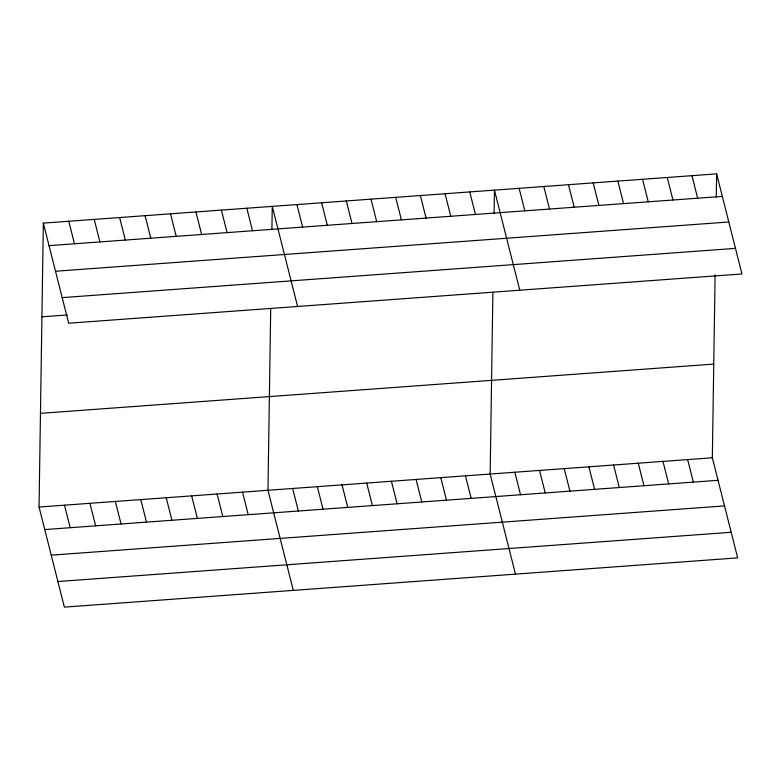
<?xml version="1.0" encoding="UTF-8"?>
<svg xmlns="http://www.w3.org/2000/svg" width="781" height="781" viewBox="0 0 781 781"><rect width="100%" height="100%" fill="white"/><g stroke="black" fill="none" stroke-linecap="round" stroke-linejoin="round"><path stroke-width="1.17" d="M715.103 274.805L712.34 457.783L737.664 557.878L64.374 607.13L39.05 507.035L43.336 223.122L716.626 173.87L741.95 273.965L68.66 323.217L43.336 223.122M270.714 308.515L267.971 490.292L293.295 590.387M271.905 229.799L272.257 206.379L297.581 306.464M492.899 292.26L490.156 474.038L515.48 574.133M494.09 213.545L494.441 190.125L519.765 290.21M716.275 197.29L716.626 173.87M49.037 245.644L722.327 196.392M55.51 271.241L728.8 221.989M62.187 297.62L735.477 248.368M41.92 316.813L67.361 314.958M40.466 413.344L713.756 364.092M39.05 507.035L712.34 457.783M44.751 529.567L718.032 480.305M51.224 555.154L724.514 505.903M57.901 581.533L731.182 532.281M691.937 175.676L697.638 198.198M667.247 177.482L672.949 200.004M642.558 179.288L648.259 201.81M617.878 181.094L623.57 203.616M687.651 459.589L693.352 482.111M593.189 182.9L598.89 205.423M662.962 461.395L668.663 483.917M568.5 184.706L574.201 207.229M638.272 463.201L643.974 485.723M543.81 186.513L549.512 209.035M613.593 465.007L619.284 487.529M519.131 188.319L524.822 210.841M588.903 466.813L594.605 489.336M564.214 468.62L569.915 491.142M469.752 191.931L475.453 214.453M539.525 470.426L545.226 492.948M445.063 193.737L450.764 216.259M514.835 472.232L520.537 494.754M420.373 195.543L426.075 218.065M395.694 197.349L401.385 219.871M465.466 475.844L471.168 498.366M371.004 199.155L376.706 221.677M440.777 477.65L446.478 500.172M346.315 200.961L352.016 223.483M416.088 479.456L421.789 501.978M321.626 202.767L327.327 225.289M391.408 481.262L397.099 503.784M296.946 204.573L302.637 227.095M366.719 483.068L372.42 505.59M342.029 484.874L347.73 507.396M246.816 208.234L252.517 230.766M317.34 486.68L323.041 509.202M292.65 488.486L298.352 511.008M221.384 210.099L227.086 232.621M195.953 211.963L201.644 234.485M242.53 492.157L248.231 514.679M170.512 213.818L176.213 236.34M217.098 494.012L222.8 516.534M145.081 215.683L150.782 238.205M191.657 495.876L197.359 518.399M119.639 217.538L125.341 240.07M166.226 497.731L171.927 520.263M94.208 219.402L99.909 241.925M140.795 499.596L146.486 522.118M68.767 221.267L74.468 243.789M115.354 501.461L121.055 523.983M89.922 503.315L95.624 525.838M64.481 505.18L70.183 527.702"/></g></svg>
